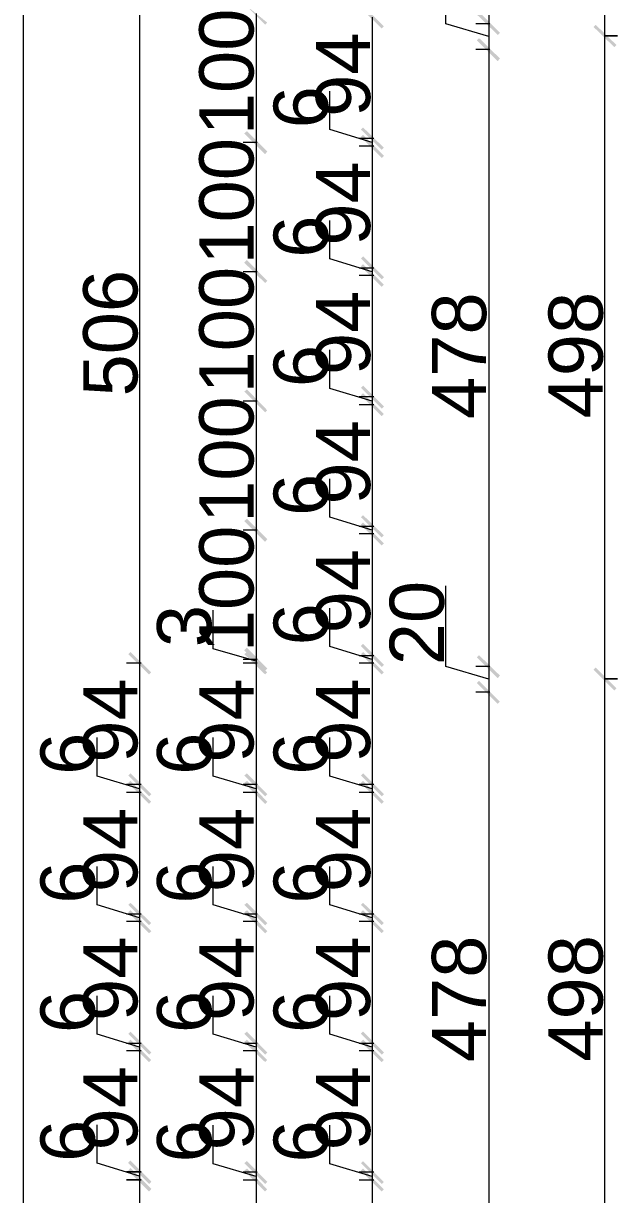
# Model space of a CAD drawing. Header units: centimetres. Extents: x 2816 to 28192, y 2553 to 18332.
# Drawn here: x 4853 to 6021, y 10689 to 12991 of the extents above; entities that cross this region are included whole.
import ezdxf

# ---------------------------------------------------------------- set-up
doc = ezdxf.new("R2010")
doc.units = ezdxf.units.CM
doc.layers.add('PDF_0', color=7, linetype='Continuous')
doc.layers.add('PDF_Dimenzionimi', color=7, linetype='Continuous')
doc.styles.add('PDF Arial', font='arial.ttf')

msp = doc.modelspace()

# ---------------------------------------------------------------- linework, layer by layer
at = {"layer": 'PDF_0', "transparency": 33554559}
for points in [[(5287.4, 13029.1), (5332.6, 12992.3), (5328.4, 12988.1)], [(5328.4, 12988.1), (5332.6, 12992.3), (5287.4, 13029.1)], [(5520.8, 13026), (5516.6, 13020.7), (5561.8, 12985)], [(5561.8, 12985), (5516.6, 13020.7), (5520.8, 13026)], [(5516.6, 13020.7), (5561.8, 12985), (5557.6, 12980.8)], [(5557.6, 12980.8), (5561.8, 12985), (5516.6, 13020.7)], [(5748.9, 13013.4), (5744.6, 13008.1), (5789.8, 12972.4)], [(5789.8, 12972.4), (5744.6, 13008.1), (5748.9, 13013.4)], [(5744.6, 13008.1), (5789.8, 12972.4), (5785.6, 12968.2)], [(5785.6, 12968.2), (5789.8, 12972.4), (5744.6, 13008.1)], [(5978, 12988.1), (5973.8, 12983.9), (6019, 12948.2)], [(6019, 12948.2), (5973.8, 12983.9), (5978, 12988.1)], [(5973.8, 12983.9), (6019, 12948.2), (6014.8, 12944)], [(6014.8, 12944), (6019, 12948.2), (5973.8, 12983.9)], [(5748.9, 12961.9), (5744.6, 12957.7), (5789.8, 12921.9)], [(5789.8, 12921.9), (5744.6, 12957.7), (5748.9, 12961.9)], [(5744.6, 12957.7), (5789.8, 12921.9), (5785.6, 12916.7)], [(5785.6, 12916.7), (5789.8, 12921.9), (5744.6, 12957.7)], [(5292.7, 12779), (5287.4, 12774.8), (5332.6, 12739)], [(5332.6, 12739), (5287.4, 12774.8), (5292.7, 12779)], [(5520.8, 12786.3), (5516.6, 12782.1), (5561.8, 12746.4)], [(5561.8, 12746.4), (5516.6, 12782.1), (5520.8, 12786.3)], [(5516.6, 12782.1), (5561.8, 12746.4), (5557.6, 12742.2)], [(5557.6, 12742.2), (5561.8, 12746.4), (5516.6, 12782.1)], [(5287.4, 12774.8), (5332.6, 12739), (5328.4, 12733.8)], [(5328.4, 12733.8), (5332.6, 12739), (5287.4, 12774.8)], [(5520.8, 12771.6), (5516.6, 12767.4), (5561.8, 12730.6)], [(5561.8, 12730.6), (5516.6, 12767.4), (5520.8, 12771.6)], [(5516.6, 12767.4), (5561.8, 12730.6), (5557.6, 12726.4)], [(5557.6, 12726.4), (5561.8, 12730.6), (5516.6, 12767.4)], [(5292.7, 12525.7), (5287.4, 12520.4), (5332.6, 12484.7)], [(5332.6, 12484.7), (5287.4, 12520.4), (5292.7, 12525.7)], [(5520.8, 12533), (5516.6, 12528.8), (5561.8, 12492)], [(5561.8, 12492), (5516.6, 12528.8), (5520.8, 12533)], [(5516.6, 12528.8), (5561.8, 12492), (5557.6, 12487.8)], [(5557.6, 12487.8), (5561.8, 12492), (5516.6, 12528.8)], [(5287.4, 12520.4), (5332.6, 12484.7), (5328.4, 12480.5)], [(5328.4, 12480.5), (5332.6, 12484.7), (5287.4, 12520.4)], [(5520.8, 12517.3), (5516.6, 12513.1), (5561.8, 12477.3)], [(5561.8, 12477.3), (5516.6, 12513.1), (5520.8, 12517.3)], [(5516.6, 12513.1), (5561.8, 12477.3), (5557.6, 12473.1)], [(5557.6, 12473.1), (5561.8, 12477.3), (5516.6, 12513.1)], [(5292.7, 12271.3), (5287.4, 12267.1), (5332.6, 12230.3)], [(5332.6, 12230.3), (5287.4, 12267.1), (5292.7, 12271.3)], [(5520.8, 12278.7), (5516.6, 12274.5), (5561.8, 12237.7)], [(5561.8, 12237.7), (5516.6, 12274.5), (5520.8, 12278.7)], [(5516.6, 12274.5), (5561.8, 12237.7), (5557.6, 12233.5)], [(5557.6, 12233.5), (5561.8, 12237.7), (5516.6, 12274.5)], [(5287.4, 12267.1), (5332.6, 12230.3), (5328.4, 12226.1)], [(5328.4, 12226.1), (5332.6, 12230.3), (5287.4, 12267.1)], [(5520.8, 12264), (5516.6, 12259.8), (5561.8, 12223)], [(5561.8, 12223), (5516.6, 12259.8), (5520.8, 12264)], [(5516.6, 12259.8), (5561.8, 12223), (5557.6, 12218.8)], [(5557.6, 12218.8), (5561.8, 12223), (5516.6, 12259.8)], [(5292.7, 12017), (5287.4, 12012.8), (5332.6, 11977)], [(5332.6, 11977), (5287.4, 12012.8), (5292.7, 12017)], [(5520.8, 12024.3), (5516.6, 12020.1), (5561.8, 11984.4)], [(5561.8, 11984.4), (5516.6, 12020.1), (5520.8, 12024.3)], [(5516.6, 12020.1), (5561.8, 11984.4), (5557.6, 11980.2)], [(5557.6, 11980.2), (5561.8, 11984.4), (5516.6, 12020.1)], [(5287.4, 12012.8), (5332.6, 11977), (5328.4, 11971.8)], [(5328.4, 11971.8), (5332.6, 11977), (5287.4, 12012.8)], [(5520.8, 12009.6), (5516.6, 12005.4), (5561.8, 11968.6)], [(5561.8, 11968.6), (5516.6, 12005.4), (5520.8, 12009.6)], [(5516.6, 12005.4), (5561.8, 11968.6), (5557.6, 11964.4)], [(5557.6, 11964.4), (5561.8, 11968.6), (5516.6, 12005.4)], [(5292.7, 11763.7), (5287.4, 11758.4), (5332.6, 11722.7)], [(5332.6, 11722.7), (5287.4, 11758.4), (5292.7, 11763.7)], [(5520.8, 11771), (5516.6, 11766.8), (5561.8, 11730)], [(5561.8, 11730), (5516.6, 11766.8), (5520.8, 11771)], [(5516.6, 11766.8), (5561.8, 11730), (5557.6, 11725.8)], [(5557.6, 11725.8), (5561.8, 11730), (5516.6, 11766.8)], [(5063.6, 11755.2), (5059.4, 11751), (5104.6, 11715.3)], [(5104.6, 11715.3), (5059.4, 11751), (5063.6, 11755.2)], [(5059.4, 11751), (5104.6, 11715.3), (5100.3, 11711.1)], [(5100.3, 11711.1), (5104.6, 11715.3), (5059.4, 11751)], [(5287.4, 11758.4), (5332.6, 11722.7), (5328.4, 11718.5)], [(5328.4, 11718.5), (5332.6, 11722.7), (5287.4, 11758.4)], [(5292.7, 11755.2), (5287.4, 11751), (5332.6, 11715.3)], [(5332.6, 11715.3), (5287.4, 11751), (5292.7, 11755.2)], [(5287.4, 11751), (5332.6, 11715.3), (5328.4, 11711.1)], [(5328.4, 11711.1), (5332.6, 11715.3), (5287.4, 11751)], [(5520.8, 11755.2), (5516.6, 11751), (5561.8, 11715.3)], [(5561.8, 11715.3), (5516.6, 11751), (5520.8, 11755.2)], [(5516.6, 11751), (5561.8, 11715.3), (5557.6, 11711.1)], [(5557.6, 11711.1), (5561.8, 11715.3), (5516.6, 11751)], [(5748.9, 11748.9), (5744.6, 11744.7), (5789.8, 11709)], [(5789.8, 11709), (5744.6, 11744.7), (5748.9, 11748.9)], [(5744.6, 11744.7), (5789.8, 11709), (5785.6, 11703.7)], [(5785.6, 11703.7), (5789.8, 11709), (5744.6, 11744.7)], [(5978, 11724.8), (5973.8, 11720.6), (6019, 11683.8)], [(6019, 11683.8), (5973.8, 11720.6), (5978, 11724.8)], [(5973.8, 11720.6), (6019, 11683.8), (6014.8, 11679.6)], [(6014.8, 11679.6), (6019, 11683.8), (5973.8, 11720.6)], [(5748.9, 11698.5), (5744.6, 11694.3), (5789.8, 11657.5)], [(5789.8, 11657.5), (5744.6, 11694.3), (5748.9, 11698.5)], [(5744.6, 11694.3), (5789.8, 11657.5), (5785.6, 11653.3)], [(5785.6, 11653.3), (5789.8, 11657.5), (5744.6, 11694.3)], [(5063.6, 11516.7), (5059.4, 11512.4), (5104.6, 11475.7)], [(5104.6, 11475.7), (5059.4, 11512.4), (5063.6, 11516.7)], [(5059.4, 11512.4), (5104.6, 11475.7), (5100.3, 11471.5)], [(5100.3, 11471.5), (5104.6, 11475.7), (5059.4, 11512.4)], [(5292.7, 11516.7), (5287.4, 11512.4), (5332.6, 11475.7)], [(5332.6, 11475.7), (5287.4, 11512.4), (5292.7, 11516.7)], [(5287.4, 11512.4), (5332.6, 11475.7), (5328.4, 11471.5)], [(5328.4, 11471.5), (5332.6, 11475.7), (5287.4, 11512.4)], [(5520.8, 11516.7), (5516.6, 11512.4), (5561.8, 11475.7)], [(5561.8, 11475.7), (5516.6, 11512.4), (5520.8, 11516.7)], [(5516.6, 11512.4), (5561.8, 11475.7), (5557.6, 11471.5)], [(5557.6, 11471.5), (5561.8, 11475.7), (5516.6, 11512.4)], [(5063.6, 11501.9), (5059.4, 11497.7), (5104.6, 11460.9)], [(5104.6, 11460.9), (5059.4, 11497.7), (5063.6, 11501.9)], [(5059.4, 11497.7), (5104.6, 11460.9), (5100.3, 11456.7)], [(5100.3, 11456.7), (5104.6, 11460.9), (5059.4, 11497.7)], [(5292.7, 11501.9), (5287.4, 11497.7), (5332.6, 11460.9)], [(5332.6, 11460.9), (5287.4, 11497.7), (5292.7, 11501.9)], [(5287.4, 11497.7), (5332.6, 11460.9), (5328.4, 11456.7)], [(5328.4, 11456.7), (5332.6, 11460.9), (5287.4, 11497.7)], [(5520.8, 11501.9), (5516.6, 11497.7), (5561.8, 11460.9)], [(5561.8, 11460.9), (5516.6, 11497.7), (5520.8, 11501.9)], [(5516.6, 11497.7), (5561.8, 11460.9), (5557.6, 11456.7)], [(5557.6, 11456.7), (5561.8, 11460.9), (5516.6, 11497.7)], [(5063.6, 11262.3), (5059.4, 11258.1), (5104.6, 11222.4)], [(5104.6, 11222.4), (5059.4, 11258.1), (5063.6, 11262.3)], [(5059.4, 11258.1), (5104.6, 11222.4), (5100.3, 11218.2)], [(5100.3, 11218.2), (5104.6, 11222.4), (5059.4, 11258.1)], [(5292.7, 11262.3), (5287.4, 11258.1), (5332.6, 11222.4)], [(5332.6, 11222.4), (5287.4, 11258.1), (5292.7, 11262.3)], [(5287.4, 11258.1), (5332.6, 11222.4), (5328.4, 11218.2)], [(5328.4, 11218.2), (5332.6, 11222.4), (5287.4, 11258.1)], [(5520.8, 11262.3), (5516.6, 11258.1), (5561.8, 11222.4)], [(5561.8, 11222.4), (5516.6, 11258.1), (5520.8, 11262.3)], [(5516.6, 11258.1), (5561.8, 11222.4), (5557.6, 11218.2)], [(5557.6, 11218.2), (5561.8, 11222.4), (5516.6, 11258.1)], [(5063.6, 11247.6), (5059.4, 11243.4), (5104.6, 11206.6)], [(5104.6, 11206.6), (5059.4, 11243.4), (5063.6, 11247.6)], [(5059.4, 11243.4), (5104.6, 11206.6), (5100.3, 11202.4)], [(5100.3, 11202.4), (5104.6, 11206.6), (5059.4, 11243.4)], [(5292.7, 11247.6), (5287.4, 11243.4), (5332.6, 11206.6)], [(5332.6, 11206.6), (5287.4, 11243.4), (5292.7, 11247.6)], [(5287.4, 11243.4), (5332.6, 11206.6), (5328.4, 11202.4)], [(5328.4, 11202.4), (5332.6, 11206.6), (5287.4, 11243.4)], [(5520.8, 11247.6), (5516.6, 11243.4), (5561.8, 11206.6)], [(5561.8, 11206.6), (5516.6, 11243.4), (5520.8, 11247.6)], [(5516.6, 11243.4), (5561.8, 11206.6), (5557.6, 11202.4)], [(5557.6, 11202.4), (5561.8, 11206.6), (5516.6, 11243.4)], [(5063.6, 11009), (5059.4, 11004.8), (5104.6, 10968)], [(5104.6, 10968), (5059.4, 11004.8), (5063.6, 11009)], [(5059.4, 11004.8), (5104.6, 10968), (5100.3, 10963.8)], [(5100.3, 10963.8), (5104.6, 10968), (5059.4, 11004.8)], [(5292.7, 11009), (5287.4, 11004.8), (5332.6, 10968)], [(5332.6, 10968), (5287.4, 11004.8), (5292.7, 11009)], [(5287.4, 11004.8), (5332.6, 10968), (5328.4, 10963.8)], [(5328.4, 10963.8), (5332.6, 10968), (5287.4, 11004.8)], [(5520.8, 11009), (5516.6, 11004.8), (5561.8, 10968)], [(5561.8, 10968), (5516.6, 11004.8), (5520.8, 11009)], [(5516.6, 11004.8), (5561.8, 10968), (5557.6, 10963.8)], [(5557.6, 10963.8), (5561.8, 10968), (5516.6, 11004.8)], [(5063.6, 10993.2), (5059.4, 10989), (5104.6, 10953.3)], [(5104.6, 10953.3), (5059.4, 10989), (5063.6, 10993.2)], [(5059.4, 10989), (5104.6, 10953.3), (5100.3, 10949.1)], [(5100.3, 10949.1), (5104.6, 10953.3), (5059.4, 10989)], [(5292.7, 10993.2), (5287.4, 10989), (5332.6, 10953.3)], [(5332.6, 10953.3), (5287.4, 10989), (5292.7, 10993.2)], [(5287.4, 10989), (5332.6, 10953.3), (5328.4, 10949.1)], [(5328.4, 10949.1), (5332.6, 10953.3), (5287.4, 10989)], [(5520.8, 10993.2), (5516.6, 10989), (5561.8, 10953.3)], [(5561.8, 10953.3), (5516.6, 10989), (5520.8, 10993.2)], [(5516.6, 10989), (5561.8, 10953.3), (5557.6, 10949.1)], [(5557.6, 10949.1), (5561.8, 10953.3), (5516.6, 10989)], [(5104.6, 10714.7), (5059.4, 10751.5), (5063.6, 10755.7)], [(5063.6, 10754.6), (5059.4, 10750.4), (5104.6, 10713.6)], [(5100.3, 10710.5), (5104.6, 10714.7), (5059.4, 10751.5)], [(5292.7, 10754.6), (5287.4, 10750.4), (5332.6, 10713.6)], [(5332.6, 10713.6), (5287.4, 10750.4), (5292.7, 10754.6)], [(5520.8, 10754.6), (5516.6, 10750.4), (5561.8, 10713.6)], [(5561.8, 10713.6), (5516.6, 10750.4), (5520.8, 10754.6)], [(5059.4, 10750.4), (5104.6, 10713.6), (5100.3, 10709.4)], [(5063.6, 10741), (5059.4, 10735.7), (5104.6, 10700)], [(5104.6, 10698.9), (5059.4, 10735.7), (5063.6, 10739.9)], [(5059.4, 10735.7), (5104.6, 10700), (5100.3, 10695.8)], [(5100.3, 10694.7), (5104.6, 10698.9), (5059.4, 10735.7)], [(5287.4, 10750.4), (5332.6, 10713.6), (5328.4, 10709.4)], [(5328.4, 10709.4), (5332.6, 10713.6), (5287.4, 10750.4)], [(5292.7, 10739.9), (5287.4, 10735.7), (5332.6, 10698.9)], [(5332.6, 10698.9), (5287.4, 10735.7), (5292.7, 10739.9)], [(5287.4, 10735.7), (5332.6, 10698.9), (5328.4, 10694.7)], [(5328.4, 10694.7), (5332.6, 10698.9), (5287.4, 10735.7)], [(5516.6, 10750.4), (5561.8, 10713.6), (5557.6, 10709.4)], [(5557.6, 10709.4), (5561.8, 10713.6), (5516.6, 10750.4)], [(5520.8, 10739.9), (5516.6, 10735.7), (5561.8, 10698.9)], [(5561.8, 10698.9), (5516.6, 10735.7), (5520.8, 10739.9)], [(5516.6, 10735.7), (5561.8, 10698.9), (5557.6, 10694.7)], [(5557.6, 10694.7), (5561.8, 10698.9), (5516.6, 10735.7)]]:
    msp.add_solid(points, dxfattribs=at)
at = {"layer": 'PDF_Dimenzionimi', "lineweight": 0}
for points in [[(4853.3, 5324.8), (4853.3, 15550.6)], [(6021.1, 12966.1), (5995.9, 12966.1), (5995.9, 14229.5)], [(5767.8, 14203.2), (5767.8, 12990.2)], [(5767.8, 12965), (5683.7, 12990.2), (5683.7, 13149)], [(5081.4, 13018.6), (5081.4, 11733.2)], [(5310.6, 13010.2), (5310.6, 12756.9)], [(5538.6, 13002.9), (5538.6, 12764.3)], [(5769.9, 12990.2), (5742.5, 12990.2)], [(5769.9, 12990.2), (5742.5, 12990.2)], [(5767.8, 12990.2), (5767.8, 12939.8)], [(5995.9, 12966.1), (6021.1, 12966.1)], [(6021.1, 11702.7), (5995.9, 11702.7), (5995.9, 12966.1)], [(5769.9, 12939.8), (5742.5, 12939.8)], [(5769.9, 12939.8), (5742.5, 12939.8)], [(5767.8, 12939.8), (5767.8, 11726.9)], [(5538.6, 12756.9), (5455.6, 12782.1), (5455.6, 12857.8)], [(5312.7, 12756.9), (5285.3, 12756.9)], [(5312.7, 12756.9), (5285.3, 12756.9)], [(5310.6, 12756.9), (5310.6, 12502.6)], [(5541.8, 12764.3), (5513.4, 12764.3)], [(5541.8, 12764.3), (5513.4, 12764.3)], [(5538.6, 12764.3), (5538.6, 12749.6)], [(5541.8, 12749.6), (5513.4, 12749.6)], [(5541.8, 12749.6), (5513.4, 12749.6)], [(5538.6, 12749.6), (5538.6, 12509.9)], [(5538.6, 12502.6), (5455.6, 12527.8), (5455.6, 12603.5)], [(5312.7, 12502.6), (5285.3, 12502.6)], [(5312.7, 12502.6), (5285.3, 12502.6)], [(5310.6, 12502.6), (5310.6, 12248.2)], [(5541.8, 12509.9), (5513.4, 12509.9)], [(5541.8, 12509.9), (5513.4, 12509.9)], [(5538.6, 12509.9), (5538.6, 12495.2)], [(5541.8, 12495.2), (5513.4, 12495.2)], [(5541.8, 12495.2), (5513.4, 12495.2)], [(5538.6, 12495.2), (5538.6, 12256.6)], [(5538.6, 12248.2), (5455.6, 12273.4), (5455.6, 12349.1)], [(5312.7, 12248.2), (5285.3, 12248.2)], [(5312.7, 12248.2), (5285.3, 12248.2)], [(5310.6, 12248.2), (5310.6, 11994.9)], [(5541.8, 12256.6), (5513.4, 12256.6)], [(5541.8, 12256.6), (5513.4, 12256.6)], [(5538.6, 12256.6), (5538.6, 12240.8)], [(5541.8, 12240.8), (5513.4, 12240.8)], [(5541.8, 12240.8), (5513.4, 12240.8)], [(5538.6, 12240.8), (5538.6, 12002.2)], [(5538.6, 11994.9), (5455.6, 12020.1), (5455.6, 12095.8)], [(5312.7, 11994.9), (5285.3, 11994.9)], [(5312.7, 11994.9), (5285.3, 11994.9)], [(5310.6, 11994.9), (5310.6, 11740.5)], [(5541.8, 12002.2), (5513.4, 12002.2)], [(5541.8, 12002.2), (5513.4, 12002.2)], [(5538.6, 12002.2), (5538.6, 11987.5)], [(5541.8, 11987.5), (5513.4, 11987.5)], [(5541.8, 11987.5), (5513.4, 11987.5)], [(5538.6, 11987.5), (5538.6, 11747.9)], [(5767.8, 11701.6), (5683.7, 11726.9), (5683.7, 11885.6)], [(5310.6, 11737.4), (5226.5, 11761.6), (5226.5, 11837.2)], [(5538.6, 11740.5), (5455.6, 11765.8), (5455.6, 11841.4)], [(5541.8, 11747.9), (5513.4, 11747.9)], [(5541.8, 11747.9), (5513.4, 11747.9)], [(5538.6, 11747.9), (5538.6, 11733.2)], [(5084.6, 11733.2), (5056.2, 11733.2)], [(5084.6, 11733.2), (5056.2, 11733.2)], [(5081.4, 11733.2), (5081.4, 11494.6)], [(5312.7, 11740.5), (5285.3, 11740.5)], [(5312.7, 11740.5), (5285.3, 11740.5)], [(5312.7, 11733.2), (5285.3, 11733.2)], [(5312.7, 11733.2), (5285.3, 11733.2)], [(5310.6, 11740.5), (5310.6, 11733.2)], [(5310.6, 11733.2), (5310.6, 11494.6)], [(5541.8, 11733.2), (5513.4, 11733.2)], [(5541.8, 11733.2), (5513.4, 11733.2)], [(5538.6, 11733.2), (5538.6, 11494.6)], [(5769.9, 11726.9), (5742.5, 11726.9)], [(5769.9, 11726.9), (5742.5, 11726.9)], [(5767.8, 11726.9), (5767.8, 11676.4)], [(5995.9, 11702.7), (6021.1, 11702.7)], [(6021.1, 10438.3), (5995.9, 10438.3), (5995.9, 11702.7)], [(5769.9, 11676.4), (5742.5, 11676.4)], [(5769.9, 11676.4), (5742.5, 11676.4)], [(5767.8, 11676.4), (5767.8, 10463.5)], [(5081.4, 11486.2), (4998.4, 11511.4), (4998.4, 11587.1)], [(5310.6, 11486.2), (5226.5, 11511.4), (5226.5, 11587.1)], [(5538.6, 11486.2), (5455.6, 11511.4), (5455.6, 11587.1)], [(5084.6, 11494.6), (5056.2, 11494.6)], [(5084.6, 11494.6), (5056.2, 11494.6)], [(5081.4, 11494.6), (5081.4, 11478.8)], [(5312.7, 11494.6), (5285.3, 11494.6)], [(5312.7, 11494.6), (5285.3, 11494.6)], [(5310.6, 11494.6), (5310.6, 11478.8)], [(5541.8, 11494.6), (5513.4, 11494.6)], [(5541.8, 11494.6), (5513.4, 11494.6)], [(5538.6, 11494.6), (5538.6, 11478.8)], [(5084.6, 11478.8), (5056.2, 11478.8)], [(5084.6, 11478.8), (5056.2, 11478.8)], [(5081.4, 11478.8), (5081.4, 11240.2)], [(5312.7, 11478.8), (5285.3, 11478.8)], [(5312.7, 11478.8), (5285.3, 11478.8)], [(5310.6, 11478.8), (5310.6, 11240.2)], [(5541.8, 11478.8), (5513.4, 11478.8)], [(5541.8, 11478.8), (5513.4, 11478.8)], [(5538.6, 11478.8), (5538.6, 11240.2)], [(5081.4, 11232.9), (4998.4, 11258.1), (4998.4, 11333.8)], [(5310.6, 11232.9), (5226.5, 11258.1), (5226.5, 11333.8)], [(5538.6, 11232.9), (5455.6, 11258.1), (5455.6, 11333.8)], [(5084.6, 11240.2), (5056.2, 11240.2)], [(5084.6, 11240.2), (5056.2, 11240.2)], [(5081.4, 11240.2), (5081.4, 11225.5)], [(5312.7, 11240.2), (5285.3, 11240.2)], [(5312.7, 11240.2), (5285.3, 11240.2)], [(5310.6, 11240.2), (5310.6, 11225.5)], [(5541.8, 11240.2), (5513.4, 11240.2)], [(5541.8, 11240.2), (5513.4, 11240.2)], [(5538.6, 11240.2), (5538.6, 11225.5)], [(5084.6, 11225.5), (5056.2, 11225.5)], [(5084.6, 11225.5), (5056.2, 11225.5)], [(5081.4, 11225.5), (5081.4, 10985.9)], [(5312.7, 11225.5), (5285.3, 11225.5)], [(5312.7, 11225.5), (5285.3, 11225.5)], [(5310.6, 11225.5), (5310.6, 10985.9)], [(5541.8, 11225.5), (5513.4, 11225.5)], [(5541.8, 11225.5), (5513.4, 11225.5)], [(5538.6, 11225.5), (5538.6, 10985.9)], [(5081.4, 10978.5), (4998.4, 11003.7), (4998.4, 11079.4)], [(5310.6, 10978.5), (5226.5, 11003.7), (5226.5, 11079.4)], [(5538.6, 10978.5), (5455.6, 11003.7), (5455.6, 11079.4)], [(5084.6, 10985.9), (5056.2, 10985.9)], [(5084.6, 10985.9), (5056.2, 10985.9)], [(5081.4, 10985.9), (5081.4, 10971.1)], [(5312.7, 10985.9), (5285.3, 10985.9)], [(5312.7, 10985.9), (5285.3, 10985.9)], [(5310.6, 10985.9), (5310.6, 10971.1)], [(5541.8, 10985.9), (5513.4, 10985.9)], [(5541.8, 10985.9), (5513.4, 10985.9)], [(5538.6, 10985.9), (5538.6, 10971.1)], [(5084.6, 10971.1), (5056.2, 10971.1)], [(5084.6, 10971.1), (5056.2, 10971.1)], [(5081.4, 10971.1), (5081.4, 10732.6)], [(5312.7, 10971.1), (5285.3, 10971.1)], [(5312.7, 10971.1), (5285.3, 10971.1)], [(5310.6, 10971.1), (5310.6, 10732.6)], [(5541.8, 10971.1), (5513.4, 10971.1)], [(5541.8, 10971.1), (5513.4, 10971.1)], [(5538.6, 10971.1), (5538.6, 10732.6)], [(5081.4, 10725.2), (4998.4, 10750.4), (4998.4, 10826.1)], [(5310.6, 10724.1), (5226.5, 10749.4), (5226.5, 10825.1)], [(5538.6, 10724.1), (5455.6, 10749.4), (5455.6, 10825.1)], [(5084.6, 10733.6), (5056.2, 10733.6)], [(5084.6, 10732.6), (5056.2, 10732.6)], [(5081.4, 10733.6), (5081.4, 10717.8)], [(5312.7, 10732.6), (5285.3, 10732.6)], [(5312.7, 10732.6), (5285.3, 10732.6)], [(5310.6, 10732.6), (5310.6, 10716.8)], [(5541.8, 10732.6), (5513.4, 10732.6)], [(5541.8, 10732.6), (5513.4, 10732.6)], [(5538.6, 10732.6), (5538.6, 10716.8)], [(5084.6, 10717.8), (5056.2, 10717.8)], [(5084.6, 10716.8), (5056.2, 10716.8)], [(5081.4, 10716.8), (5081.4, 10478.2)], [(5312.7, 10716.8), (5285.3, 10716.8)], [(5312.7, 10716.8), (5285.3, 10716.8)], [(5310.6, 10716.8), (5310.6, 10478.2)], [(5541.8, 10716.8), (5513.4, 10716.8)], [(5541.8, 10716.8), (5513.4, 10716.8)], [(5538.6, 10716.8), (5538.6, 10478.2)]]:
    msp.add_lwpolyline(points, dxfattribs=at)

# ---------------------------------------------------------------- texts
at = {"layer": 'PDF_Dimenzionimi', "char_height": 106.681, "attachment_point": 7, "rotation": 90, "style": 'PDF Arial'}
for s, insert in [('\\W1.001159;100', (5307.1, 12771)), ('\\W1.000815;94', (5536.3, 12807.2)), ('\\W0.998941;6', (5453.2, 12784.6)), ('\\W1.001159;100', (5307.1, 12516.7)), ('\\W1.000815;94', (5536.3, 12553.9)), ('\\W0.998941;6', (5453.2, 12530.2)), ('\\W1.001159;100', (5307.1, 12263.4)), ('\\W1.000592;506', (5079, 12257.5)), ('\\W1.000815;94', (5536.3, 12299.6)), ('\\W1.001014;478', (5764.3, 12213.3)), ('\\W1.001014;498', (5993.5, 12214.3)), ('\\W0.998941;6', (5453.2, 12275.9)), ('\\W1.001159;100', (5307.1, 12009)), ('\\W1.000815;94', (5536.3, 12045.2)), ('\\W0.998941;6', (5453.2, 12022.6)), ('\\W1.001159;100', (5307.1, 11754.7)), ('\\W1.000815;94', (5536.3, 11791.9)), ('\\W1.000843;20', (5681.3, 11729.2)), ('\\W1.001289;3', (5224.2, 11764.7)), ('\\W0.998941;6', (5453.2, 11768.2)), ('\\W1.000815;94', (5079, 11537.6)), ('\\W1.000815;94', (5307.1, 11537.6)), ('\\W1.000815;94', (5536.3, 11537.6)), ('\\W0.998941;6', (4995, 11513.8)), ('\\W0.998941;6', (5224.1, 11513.8)), ('\\W0.998941;6', (5453.2, 11513.8)), ('\\W1.000815;94', (5079, 11283.2)), ('\\W1.000815;94', (5307.1, 11283.2)), ('\\W1.000815;94', (5536.3, 11283.2)), ('\\W0.998941;6', (4995, 11260.5)), ('\\W0.998941;6', (5224.1, 11260.5)), ('\\W0.998941;6', (5453.2, 11260.5)), ('\\W1.000815;94', (5079, 11029.9)), ('\\W1.000815;94', (5307.1, 11029.9)), ('\\W1.000815;94', (5536.3, 11029.9)), ('\\W1.001014;478', (5764.3, 10948.9)), ('\\W1.001014;498', (5993.5, 10949.9)), ('\\W0.998941;6', (4995, 11006.2)), ('\\W0.998941;6', (5224.1, 11006.2)), ('\\W0.998941;6', (5453.2, 11006.2)), ('\\W1.000815;94', (5079, 10775.5)), ('\\W1.000815;94', (5307.1, 10775.5)), ('\\W1.000815;94', (5536.3, 10775.5)), ('\\W0.998941;6', (4995, 10752.9)), ('\\W0.998941;6', (5224.1, 10751.8)), ('\\W0.998941;6', (5453.2, 10751.8))]:
    msp.add_mtext(s, dxfattribs=dict(at, insert=insert))

doc.saveas('drawing.dxf')
